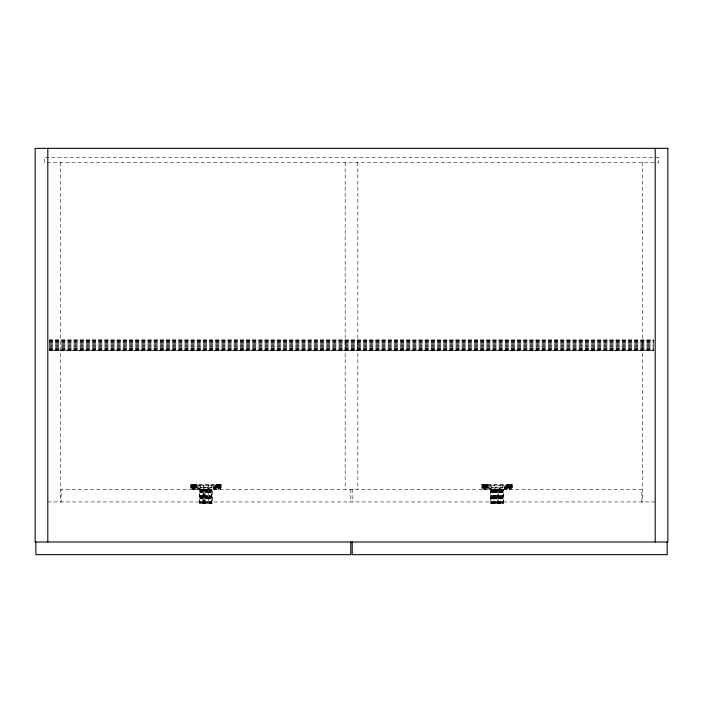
<?xml version="1.0" encoding="UTF-8"?>
<svg xmlns="http://www.w3.org/2000/svg" width="703" height="703" viewBox="0 0 703 703"><rect width="100%" height="100%" fill="white"/><g stroke="black" fill="none" stroke-linecap="round" stroke-linejoin="round"><path stroke-width="0.53" stroke-dasharray="3.52 2.64" d="M195.135 489.288L195.267 484.367M216.225 489.288L216.357 484.367M486.177 489.288L486.309 484.367M507.267 489.288L507.399 484.367M194.836 489.288L195.109 484.367M215.926 489.288L216.199 484.367M485.878 489.288L486.151 484.367M506.968 489.288L507.241 484.367M194.564 489.288L194.959 484.367M215.654 489.288L216.049 484.367M485.606 489.288L486.001 484.367M506.696 489.288L507.091 484.367M192.464 489.288L192.815 485.07L192.78 489.288M484.015 485.07L483.998 489.288L483.892 485.07L483.506 489.288L483.506 485.07M194.3 489.288L194.81 484.367M215.39 489.288L215.9 484.367M485.342 489.288L485.852 484.367M506.432 489.288L506.942 484.367M194.072 489.288L194.687 484.367M215.162 489.288L215.777 484.367M485.114 489.288L485.729 484.367M506.204 489.288L506.819 484.367M193.879 489.288L194.582 484.367L193.72 489.288M214.969 489.288L215.672 484.367L214.81 489.288M484.921 489.288L485.624 484.367M506.011 489.288L506.714 484.367M505.852 489.288L506.626 484.367L505.642 489.288M193.439 485.07L193.562 489.288L194.38 484.367L193.606 489.288L196.348 485.07L198.589 489.288L202.605 487.179L203.51 489.288L204.854 487.179M214.696 489.288L215.478 484.367M484.604 485.07L484.604 489.288L485.474 484.367L484.762 489.288L487.39 485.07L489.631 489.288L493.647 487.179L494.552 489.288L494.525 503.348M193.536 489.288L194.388 484.367M484.578 489.288L485.43 484.367L484.552 489.288L484.481 485.07M214.274 485.07L213.369 489.288L211.603 487.179L200.355 487.179L198.589 489.288L197.684 485.07M505.316 485.07L504.411 489.288L502.645 487.179L491.397 487.179L489.631 489.288L488.726 485.07M195.012 485.07L193.685 489.288L193.685 485.07M486.054 485.07L484.727 489.288L484.727 485.07M207.104 487.179L208.448 489.288L209.353 487.179M500.395 487.179L499.49 489.288L498.146 487.179M215.61 485.07L213.369 489.288L212.939 485.07L211.603 487.179L208.448 489.288M506.652 485.07L504.411 489.288L503.981 485.07L502.645 487.179L499.49 489.288L499.49 485.07M495.896 487.179L494.552 489.288L494.552 485.07M49.21 339.901L653.79 339.962M49.21 340.155L653.79 340.155M49.21 340.472L653.79 340.472M49.21 340.911L653.79 340.911M49.21 341.447L653.79 341.447M49.21 342.071L653.79 342.071M49.21 342.783L653.79 342.783M49.21 343.547L653.79 343.547M49.21 344.347L653.79 344.347M49.21 345.173L653.79 345.173M49.21 345.999L653.79 345.999M49.21 346.799L653.79 346.799M49.21 347.563L653.79 347.563M49.21 348.275L653.79 348.275M49.21 348.899L653.79 348.899M49.21 349.435L653.79 349.435M49.21 349.874L653.79 349.874M49.21 350.191L653.79 350.191M221.094 484.367L190.864 484.367L190.882 489.288M191.567 485.07L220.391 485.07L220.391 489.288L220.329 484.367M200.355 485.773L211.603 485.773M491.397 485.773L502.645 485.773M47.804 501.942L655.196 501.942M199.731 503.348L199.731 489.288L199.652 503.348L212.306 503.348L212.227 489.288M503.269 503.348L503.269 489.288L503.348 503.348L490.694 503.348L490.694 489.288M491.397 487.179L490.061 485.07L489.631 489.288L489.631 485.07M200.355 487.179L199.019 485.07L198.589 489.288L198.589 485.07M509.315 485.07L509.315 489.288L507.988 485.07L504.411 489.288L504.411 485.07M218.273 485.07L218.273 489.288L216.946 485.07L213.369 489.288L213.369 485.07M509.394 489.288L508.568 484.367L509.49 489.288L509.438 485.07M487.53 484.367L488.304 489.288M197.358 489.288L196.436 484.367L197.148 489.288M508.612 484.367L509.464 489.288M218.396 485.07L218.396 489.288L217.57 484.367L218.448 489.288L218.519 485.07M218.352 489.288L217.526 484.367L218.238 489.288M509.28 489.288L508.506 484.367L509.121 489.288M488.19 489.288L487.416 484.367L488.031 489.288M217.376 484.367L218.079 489.288M196.286 484.367L196.989 489.288M508.313 484.367L508.928 489.288M487.223 484.367L487.838 489.288M217.271 484.367L217.886 489.288M196.181 484.367L196.796 489.288M508.19 484.367L508.7 489.288M487.1 484.367L487.61 489.288M217.148 484.367L217.658 489.288M196.058 484.367L196.568 489.288M510.106 489.288L510.642 485.07M508.041 484.367L508.436 489.288M486.951 484.367L487.346 489.288M216.999 484.367L217.394 489.288M195.909 484.367L196.304 489.288M507.891 484.367L508.164 489.288M486.801 484.367L487.074 489.288M216.849 484.367L217.122 489.288M195.759 484.367L196.032 489.288M507.733 484.367L507.865 489.288M486.643 484.367L486.775 489.288M216.691 484.367L216.823 489.288M195.601 484.367L195.733 489.288M642.542 162.393L642.542 501.942M641.839 501.942L641.839 489.288L61.161 489.288L61.161 501.942M511.986 484.367L512.065 489.288L512.118 484.367L481.906 484.367L481.924 489.288M511.863 484.367L511.863 489.288M511.722 484.367L511.722 489.288M511.556 484.367L511.556 489.288M511.433 489.288L511.433 485.07L482.61 485.07L482.61 489.288M511.371 484.367L511.257 489.288L511.16 484.367M510.949 484.367L511.081 489.288M510.73 484.367L510.712 489.288M510.492 485.07L510.492 489.288M510.22 485.07L510.352 489.288M509.965 485.07L510.026 489.288M509.877 485.07L509.877 489.288M509.675 485.07L509.675 489.288M509.561 485.07L509.561 489.288M507.566 484.367L507.566 489.288M503.04 489.288L503.04 503.348M502.645 485.07L502.645 487.882L491.397 487.882L491.397 485.07M502.627 489.288L502.663 503.348M502.575 489.288L502.487 503.348M502.135 489.288L502.135 503.348M501.494 489.288L501.494 503.348M501.046 489.288L501.046 503.348M500.852 489.288L500.852 503.348M500.738 489.288L500.738 503.348M500.598 489.288L500.598 503.348M500.29 489.288L500.29 503.348M499.93 489.288L499.895 503.348M499.517 489.288L499.517 503.348M498.972 489.288L499.068 503.348M498.585 489.288L498.585 503.348M497.557 489.288L497.557 503.348M497.021 489.288L497.021 503.348M496.485 489.288L496.485 503.348M496.028 489.288L496.028 503.348M495.966 489.288L495.966 503.348M495.457 489.288L495.457 503.348M495.07 489.288L495.07 503.348M494.974 489.288L494.974 503.348M494.112 489.288L494.147 503.348M493.752 489.288L493.752 503.348M493.444 489.288L493.444 503.348M493.304 489.288L493.304 503.348M493.19 489.288L493.19 503.348M492.996 489.288L492.996 503.348M492.548 489.288L492.548 503.348M491.907 489.288L491.907 503.348M491.467 489.288L491.555 503.348M491.379 489.288L491.415 503.348M491.002 489.288L491.002 503.348M490.773 489.288L490.773 503.348M486.476 484.367L486.476 489.288M484.367 485.07L484.367 489.288M484.191 485.07L484.262 489.288M483.84 485.07L483.822 489.288M483.69 485.07L483.69 489.288M483.312 484.367L483.33 489.288M483.251 485.07L483.251 489.288M483.093 484.367L483.102 489.288M482.882 484.367L482.829 489.288M482.671 484.367L482.706 489.288M482.486 484.367L482.486 489.288M482.32 484.367L482.32 489.288M482.179 484.367L482.179 489.288M481.977 484.367L482.056 489.288M357.827 162.393L357.827 489.288M352.203 489.288L352.203 501.942M350.797 489.288L350.797 501.942M345.173 162.393L345.173 489.288M221.023 484.367L221.076 489.288M220.944 484.367L220.821 489.288M220.68 484.367L220.68 489.288M220.514 484.367L220.514 489.288M220.118 484.367L220.215 489.288M220.065 485.07L220.039 489.288M219.907 484.367L219.898 489.288M219.688 484.367L219.749 489.288M219.6 485.07L219.6 489.288M219.45 485.07L219.143 489.288M219.31 485.07L219.31 489.288M218.923 485.07L218.984 489.288M218.818 485.07L218.835 489.288M218.738 485.07L218.738 489.288M216.524 484.367L216.524 489.288M211.998 489.288L211.998 503.348M211.603 485.07L211.603 487.882L200.355 487.882L200.355 485.07M211.093 489.288L211.093 503.348M210.452 489.288L210.452 503.348M210.004 489.288L210.004 503.348M209.81 489.288L209.696 503.348M209.556 489.288L209.556 503.348M209.248 489.288L209.248 503.348M208.853 489.288L208.888 503.348M208.448 485.07L208.475 503.348M208.026 489.288L207.93 503.348M207.543 489.288L207.543 503.348M207.034 489.288L206.972 503.348M206.515 489.288L206.515 503.348M205.979 489.288L205.979 503.348M205.443 489.288L205.443 503.348M204.415 489.288L204.415 503.348M203.51 485.07L203.483 503.348M202.71 489.288L202.71 503.348M202.402 489.288L202.402 503.348M202.262 489.288L202.262 503.348M202.148 489.288L202.148 503.348M201.954 489.288L201.954 503.348M201.506 489.288L201.506 503.348M200.865 489.288L200.865 503.348M200.513 489.288L200.513 503.348L200.337 489.288M199.96 489.288L199.96 503.348M195.434 484.367L195.434 489.288M193.325 485.07L193.325 489.288M192.974 485.07L192.956 489.288M192.648 485.07L192.648 489.288M192.464 485.07L192.508 489.288M192.271 484.367L192.358 489.288M192.209 485.07L192.209 489.288M192.051 484.367L192.06 489.288M191.84 484.367L191.919 489.288M191.743 485.07L191.787 489.288M191.629 484.367L191.567 489.288M191.444 484.367L191.444 489.288M191.278 484.367L191.278 489.288M191.137 484.367L191.137 489.288M191.014 484.367L191.014 489.288M60.458 162.393L60.458 501.942M658.711 157.472L44.289 157.472L44.289 162.393L658.711 162.393L658.711 157.472M653.79 350.384L49.21 350.384L653.79 350.446M498.075 503.348L498.075 489.288L498.014 503.348M211.585 503.348L211.585 489.288L211.533 503.348M204.986 503.348L204.986 489.288L204.924 503.348M204.028 503.348L204.028 489.288L203.932 503.348M203.105 503.348L203.105 489.288L203.07 503.348M193.14 489.288L193.149 485.07L193.061 489.288"/><path stroke-width="1.05" d="M667.147 542.013L667.147 554.667L352.203 554.667L352.203 542.013M655.196 148.333L655.196 542.013M350.797 542.013L350.797 554.667L35.853 554.667L35.853 542.013M47.804 148.333L47.804 542.013M667.85 148.333L35.15 148.333L35.15 542.013L667.85 542.013L667.85 148.333"/></g></svg>
